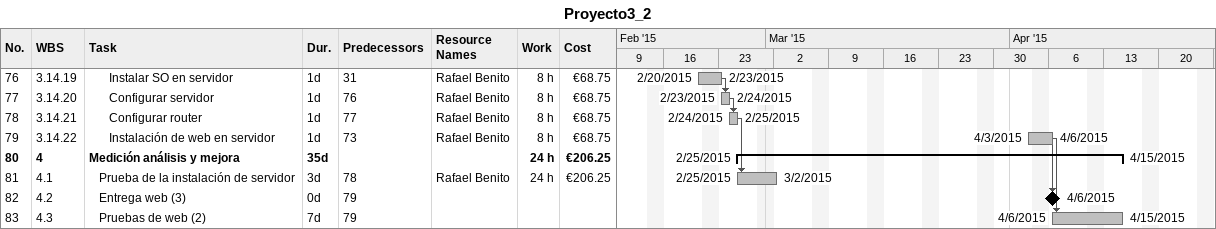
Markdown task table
Proyecto3_2

| ID | WBS | Task | Duration | Start | Finish | Predecessors | Resources | Work (h) | Cost (€) |
|---|---|---|---|---|---|---|---|---|---|
| 76 | 3.14.19 | Instalar SO en servidor | 1d | 2015-02-20 | 2015-02-23 | 31 | Rafael Benito | 8 | 68.75 |
| 77 | 3.14.20 | Configurar servidor | 1d | 2015-02-23 | 2015-02-24 | 76 | Rafael Benito | 8 | 68.75 |
| 78 | 3.14.21 | Configurar router | 1d | 2015-02-24 | 2015-02-25 | 77 | Rafael Benito | 8 | 68.75 |
| 79 | 3.14.22 | Instalación de web en servidor | 1d | 2015-04-03 | 2015-04-06 | 73 | Rafael Benito | 8 | 68.75 |
| 80 | 4 | **Medición análisis y mejora** | 35d | 2015-02-25 | 2015-04-15 |  |  | 24 | 206.25 |
| 81 | 4.1 | Prueba de la instalación de servidor | 3d | 2015-02-25 | 2015-03-02 | 78 | Rafael Benito | 24 | 206.25 |
| 82 | 4.2 | Entrega web (3) | 0d | 2015-04-06 | 2015-04-06 | 79 |  |  |  |
| 83 | 4.3 | Pruebas de web (2) | 7d | 2015-04-06 | 2015-04-15 | 79 |  |  |  |
